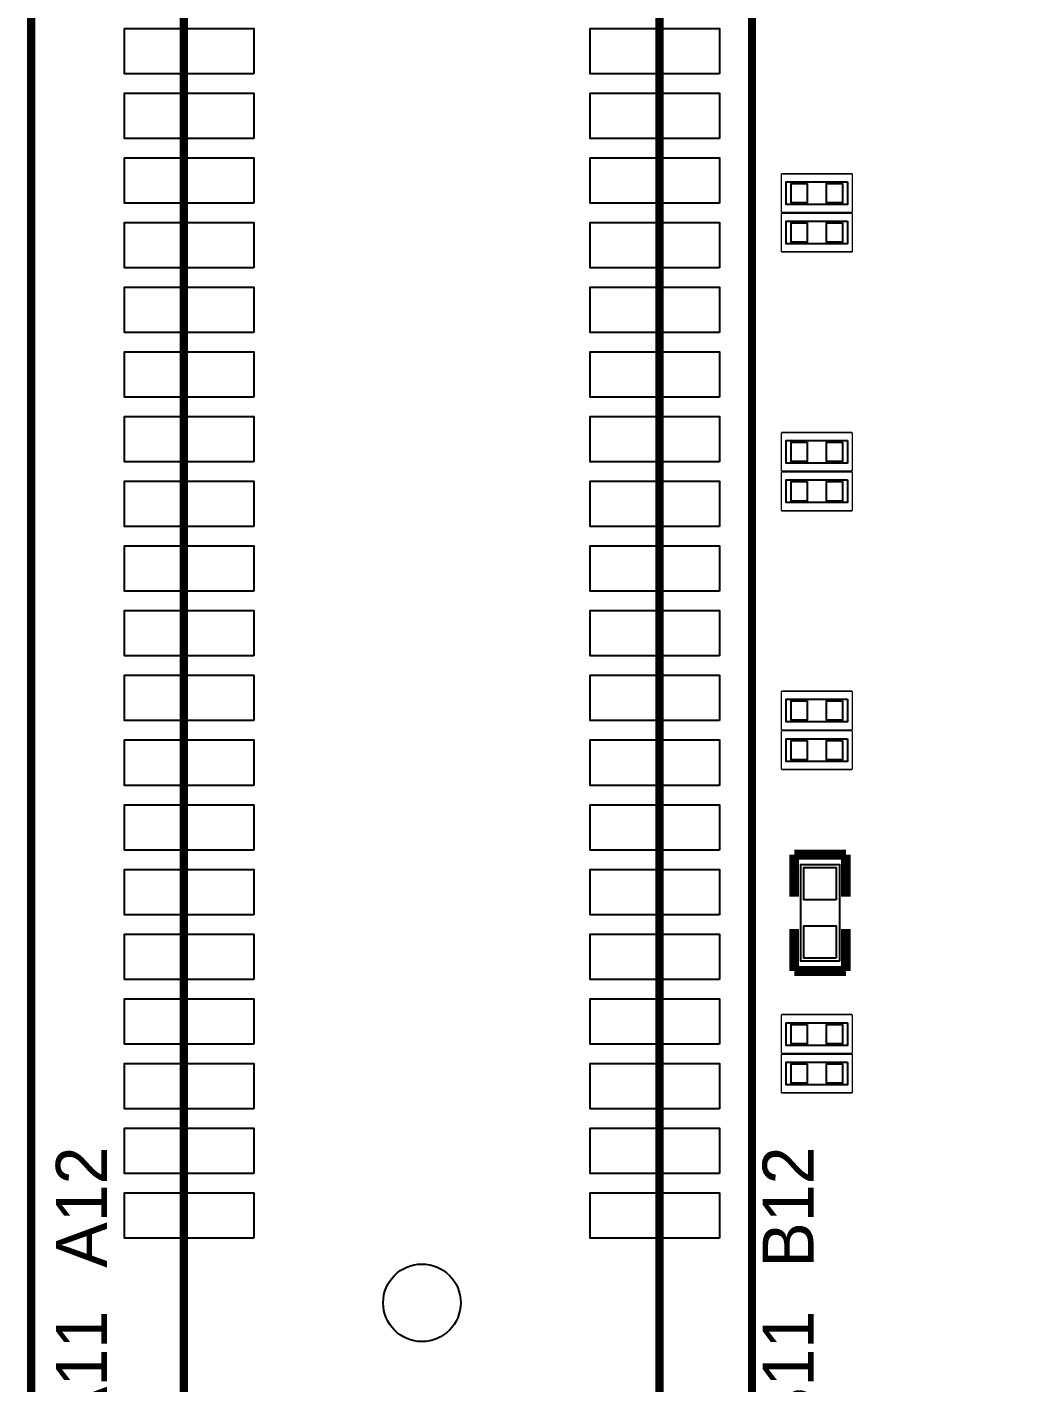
# Model space of a CAD drawing. Extents: x -22 to 154, y -114 to 23.
# Drawn here: x -8.73 to 6.7, y -52.23 to -31.27 of the extents above; entities that cross this region are included whole.
import ezdxf

# ---------------------------------------------------------------- set-up
doc = ezdxf.new("R2010")
doc.units = 0
doc.header["$MEASUREMENT"] = 0
for name, color, linetype in [('BG_OUTLINE', 254, 'CONTINUOUS'), ('PG_ASSEMBLY_TOP', 111, 'CONTINUOUS'), ('PG_SILKSCREEN_TOP', 7, 'CONTINUOUS'), ('PIN_TOP', 3, 'CONTINUOUS')]:
    doc.layers.add(name, color=color, linetype=linetype)

msp = doc.modelspace()

# ---------------------------------------------------------------- linework, layer by layer
at = {"layer": 'BG_OUTLINE', "const_width": 0.127}
msp.add_lwpolyline([(-6.637782, 7.509764), (135.313928, 7.49427, -0.414174), (137.345674, 5.46227), (137.345674, -96.567752, -0.414214), (135.313674, -98.599752), (-6.638036, -98.599752, -0.414214), (-8.670036, -96.567752), (-8.670036, 5.477764, -0.414253), (-6.637782, 7.509764)], format="xyb", dxfattribs=at)
at = {"layer": 'PG_ASSEMBLY_TOP'}
for points, const_width in [([(-6.310122, -65.687956), (-6.310122, -26.688034), (1.039876, -26.688034), (1.039876, -65.687956), (-6.310122, -65.687956)], 0.127), ([(1.039876, -65.687956), (2.469896, -65.687956), (2.469896, -26.688034), (1.039876, -26.688034)], 0.127), ([(2.922524, -33.53562), (4.019804, -33.53562)], 0.0254), ([(2.922524, -34.13506), (2.922524, -33.53562)], 0.0254), ([(4.019804, -33.53562), (4.019804, -34.13506)], 0.0254), ([(4.019804, -34.13506), (2.922524, -34.13506)], 0.0254), ([(2.922524, -34.14522), (4.019804, -34.14522)], 0.0254), ([(2.922524, -34.74466), (2.922524, -34.14522)], 0.0254), ([(4.019804, -34.14522), (4.019804, -34.74466)], 0.0254), ([(4.019804, -34.74466), (2.922524, -34.74466)], 0.0254), ([(2.922524, -37.535612), (4.019804, -37.535612)], 0.0254), ([(2.922524, -38.135052), (2.922524, -37.535612)], 0.0254), ([(4.019804, -37.535612), (4.019804, -38.135052)], 0.0254), ([(4.019804, -38.135052), (2.922524, -38.135052)], 0.0254), ([(2.922524, -38.145212), (4.019804, -38.145212)], 0.0254), ([(2.922524, -38.744652), (2.922524, -38.145212)], 0.0254), ([(4.019804, -38.145212), (4.019804, -38.744652)], 0.0254), ([(4.019804, -38.744652), (2.922524, -38.744652)], 0.0254), ([(2.922524, -42.135044), (2.922524, -41.535604)], 0.0254), ([(2.922524, -41.535604), (4.019804, -41.535604)], 0.0254), ([(4.019804, -41.535604), (4.019804, -42.135044)], 0.0254), ([(4.019804, -42.135044), (2.922524, -42.135044)], 0.0254), ([(2.922524, -42.145204), (4.019804, -42.145204)], 0.0254), ([(2.922524, -42.744644), (2.922524, -42.145204)], 0.0254), ([(4.019804, -42.145204), (4.019804, -42.744644)], 0.0254), ([(4.019804, -42.744644), (2.922524, -42.744644)], 0.0254), ([(2.922524, -47.135034), (2.922524, -46.535594)], 0.0254), ([(2.922524, -46.535594), (4.019804, -46.535594)], 0.0254), ([(4.019804, -46.535594), (4.019804, -47.135034)], 0.0254), ([(4.019804, -47.135034), (2.922524, -47.135034)], 0.0254), ([(2.922524, -47.744634), (2.922524, -47.145194)], 0.0254), ([(2.922524, -47.145194), (4.019804, -47.145194)], 0.0254), ([(4.019804, -47.145194), (4.019804, -47.744634)], 0.0254), ([(4.019804, -47.744634), (2.922524, -47.744634)], 0.0254)]:
    msp.add_lwpolyline(points, dxfattribs=dict(at, const_width=const_width))
for points in [[(3.946144, -33.66008), (3.946144, -34.0106), (2.996184, -34.0106), (2.996184, -33.66008)], [(3.946144, -34.26968), (3.946144, -34.6202), (2.996184, -34.6202), (2.996184, -34.26968)], [(3.946144, -37.660072), (3.946144, -38.010592), (2.996184, -38.010592), (2.996184, -37.660072)], [(3.946144, -38.269672), (3.946144, -38.620192), (2.996184, -38.620192), (2.996184, -38.269672)], [(3.946144, -41.660064), (3.946144, -42.010584), (2.996184, -42.010584), (2.996184, -41.660064)], [(3.946144, -42.269664), (3.946144, -42.620184), (2.996184, -42.620184), (2.996184, -42.269664)], [(3.821684, -45.710856), (3.222244, -45.710856), (3.222244, -44.212256), (3.821684, -44.212256)], [(3.946144, -46.660054), (3.946144, -47.010574), (2.996184, -47.010574), (2.996184, -46.660054)], [(3.946144, -47.269654), (3.946144, -47.620174), (2.996184, -47.620174), (2.996184, -47.269654)]]:
    msp.add_lwpolyline(points, close=True, dxfattribs=at)
at = {"layer": 'PG_SILKSCREEN_TOP'}
for points, const_width in [([(-6.310122, -65.687956), (-6.310122, -26.688034), (1.039876, -26.688034), (1.039876, -65.687956), (-6.310122, -65.687956)], 0.127), ([(1.039876, -65.687956), (2.469896, -65.687956), (2.469896, -26.688034), (1.039876, -26.688034)], 0.127), ([(3.123184, -44.712636), (3.123184, -44.062396)], 0.14986), ([(3.123184, -44.062396), (3.920744, -44.062396)], 0.14986), ([(3.920744, -44.062396), (3.920744, -44.712636)], 0.14986), ([(3.123184, -45.210476), (3.123184, -45.860716)], 0.14986), ([(3.920744, -45.860716), (3.920744, -45.210476)], 0.14986), ([(3.123184, -45.860716), (3.920744, -45.860716)], 0.14986)]:
    msp.add_lwpolyline(points, dxfattribs=dict(at, const_width=const_width))
at = {"layer": 'PIN_TOP'}
for points in [[(-5.232146, -31.990538), (-7.231126, -31.990538), (-7.231126, -31.289498), (-5.232146, -31.289498)], [(1.967738, -31.990538), (-0.031242, -31.990538), (-0.031242, -31.289498), (1.967738, -31.289498)], [(-5.232146, -32.990536), (-7.231126, -32.990536), (-7.231126, -32.289496), (-5.232146, -32.289496)], [(1.967738, -32.990536), (-0.031242, -32.990536), (-0.031242, -32.289496), (1.967738, -32.289496)], [(-5.232146, -33.990534), (-7.231126, -33.990534), (-7.231126, -33.289494), (-5.232146, -33.289494)], [(1.967738, -33.990534), (-0.031242, -33.990534), (-0.031242, -33.289494), (1.967738, -33.289494)], [(3.321304, -33.68548), (3.321304, -33.9852), (3.072384, -33.9852), (3.072384, -33.68548)], [(3.869944, -33.68548), (3.869944, -33.9852), (3.621024, -33.9852), (3.621024, -33.68548)], [(-5.232146, -34.990532), (-7.231126, -34.990532), (-7.231126, -34.289492), (-5.232146, -34.289492)], [(1.967738, -34.990532), (-0.031242, -34.990532), (-0.031242, -34.289492), (1.967738, -34.289492)], [(3.321304, -34.29508), (3.321304, -34.5948), (3.072384, -34.5948), (3.072384, -34.29508)], [(3.869944, -34.29508), (3.869944, -34.5948), (3.621024, -34.5948), (3.621024, -34.29508)], [(-5.232146, -35.99053), (-7.231126, -35.99053), (-7.231126, -35.28949), (-5.232146, -35.28949)], [(1.967738, -35.99053), (-0.031242, -35.99053), (-0.031242, -35.28949), (1.967738, -35.28949)], [(-5.232146, -36.990528), (-7.231126, -36.990528), (-7.231126, -36.289488), (-5.232146, -36.289488)], [(1.967738, -36.990528), (-0.031242, -36.990528), (-0.031242, -36.289488), (1.967738, -36.289488)], [(-5.232146, -37.990526), (-7.231126, -37.990526), (-7.231126, -37.289486), (-5.232146, -37.289486)], [(1.967738, -37.990526), (-0.031242, -37.990526), (-0.031242, -37.289486), (1.967738, -37.289486)], [(3.321304, -37.685472), (3.321304, -37.985192), (3.072384, -37.985192), (3.072384, -37.685472)], [(3.869944, -37.685472), (3.869944, -37.985192), (3.621024, -37.985192), (3.621024, -37.685472)], [(-5.232146, -38.990524), (-7.231126, -38.990524), (-7.231126, -38.289484), (-5.232146, -38.289484)], [(1.967738, -38.990524), (-0.031242, -38.990524), (-0.031242, -38.289484), (1.967738, -38.289484)], [(3.321304, -38.295072), (3.321304, -38.594792), (3.072384, -38.594792), (3.072384, -38.295072)], [(3.869944, -38.295072), (3.869944, -38.594792), (3.621024, -38.594792), (3.621024, -38.295072)], [(-5.232146, -39.990522), (-7.231126, -39.990522), (-7.231126, -39.289482), (-5.232146, -39.289482)], [(1.967738, -39.990522), (-0.031242, -39.990522), (-0.031242, -39.289482), (1.967738, -39.289482)], [(-5.232146, -40.99052), (-7.231126, -40.99052), (-7.231126, -40.28948), (-5.232146, -40.28948)], [(1.967738, -40.99052), (-0.031242, -40.99052), (-0.031242, -40.28948), (1.967738, -40.28948)], [(-5.232146, -41.990518), (-7.231126, -41.990518), (-7.231126, -41.289478), (-5.232146, -41.289478)], [(1.967738, -41.990518), (-0.031242, -41.990518), (-0.031242, -41.289478), (1.967738, -41.289478)], [(3.321304, -41.685464), (3.321304, -41.985184), (3.072384, -41.985184), (3.072384, -41.685464)], [(3.869944, -41.685464), (3.869944, -41.985184), (3.621024, -41.985184), (3.621024, -41.685464)], [(-5.232146, -42.990516), (-7.231126, -42.990516), (-7.231126, -42.289476), (-5.232146, -42.289476)], [(1.967738, -42.990516), (-0.031242, -42.990516), (-0.031242, -42.289476), (1.967738, -42.289476)], [(3.321304, -42.295064), (3.321304, -42.594784), (3.072384, -42.594784), (3.072384, -42.295064)], [(3.869944, -42.295064), (3.869944, -42.594784), (3.621024, -42.594784), (3.621024, -42.295064)], [(-5.232146, -43.990514), (-7.231126, -43.990514), (-7.231126, -43.289474), (-5.232146, -43.289474)], [(1.967738, -43.990514), (-0.031242, -43.990514), (-0.031242, -43.289474), (1.967738, -43.289474)], [(-5.232146, -44.990512), (-7.231126, -44.990512), (-7.231126, -44.289472), (-5.232146, -44.289472)], [(1.967738, -44.990512), (-0.031242, -44.990512), (-0.031242, -44.289472), (1.967738, -44.289472)], [(3.772154, -44.762166), (3.271774, -44.762166), (3.271774, -44.261786), (3.772154, -44.261786)], [(3.772154, -45.661326), (3.271774, -45.661326), (3.271774, -45.160946), (3.772154, -45.160946)], [(-5.232146, -45.99051), (-7.231126, -45.99051), (-7.231126, -45.28947), (-5.232146, -45.28947)], [(1.967738, -45.99051), (-0.031242, -45.99051), (-0.031242, -45.28947), (1.967738, -45.28947)], [(-5.232146, -46.990508), (-7.231126, -46.990508), (-7.231126, -46.289468), (-5.232146, -46.289468)], [(1.967738, -46.990508), (-0.031242, -46.990508), (-0.031242, -46.289468), (1.967738, -46.289468)], [(3.321304, -46.685454), (3.321304, -46.985174), (3.072384, -46.985174), (3.072384, -46.685454)], [(3.869944, -46.685454), (3.869944, -46.985174), (3.621024, -46.985174), (3.621024, -46.685454)], [(-5.232146, -47.990506), (-7.231126, -47.990506), (-7.231126, -47.289466), (-5.232146, -47.289466)], [(1.967738, -47.990506), (-0.031242, -47.990506), (-0.031242, -47.289466), (1.967738, -47.289466)], [(3.321304, -47.295054), (3.321304, -47.594774), (3.072384, -47.594774), (3.072384, -47.295054)], [(3.869944, -47.295054), (3.869944, -47.594774), (3.621024, -47.594774), (3.621024, -47.295054)], [(-5.232146, -48.990504), (-7.231126, -48.990504), (-7.231126, -48.289464), (-5.232146, -48.289464)], [(1.967738, -48.990504), (-0.031242, -48.990504), (-0.031242, -48.289464), (1.967738, -48.289464)], [(-5.232146, -49.990502), (-7.231126, -49.990502), (-7.231126, -49.289462), (-5.232146, -49.289462)], [(1.967738, -49.990502), (-0.031242, -49.990502), (-0.031242, -49.289462), (1.967738, -49.289462)]]:
    msp.add_lwpolyline(points, close=True, dxfattribs=at)
msp.add_circle((-2.631694, -50.989992), 0.59944, dxfattribs=at)

# ---------------------------------------------------------------- texts
at = {"layer": 'PG_SILKSCREEN_TOP'}
for s, p in [('A12', (-7.501636, -50.447956)), ('B12', (3.420364, -50.447956)), ('A11', (-7.501636, -52.987956)), ('B11', (3.420364, -52.987956))]:
    msp.add_text(s, height=0.7874, rotation=90, dxfattribs=at).set_placement(p)

doc.saveas('drawing.dxf')
